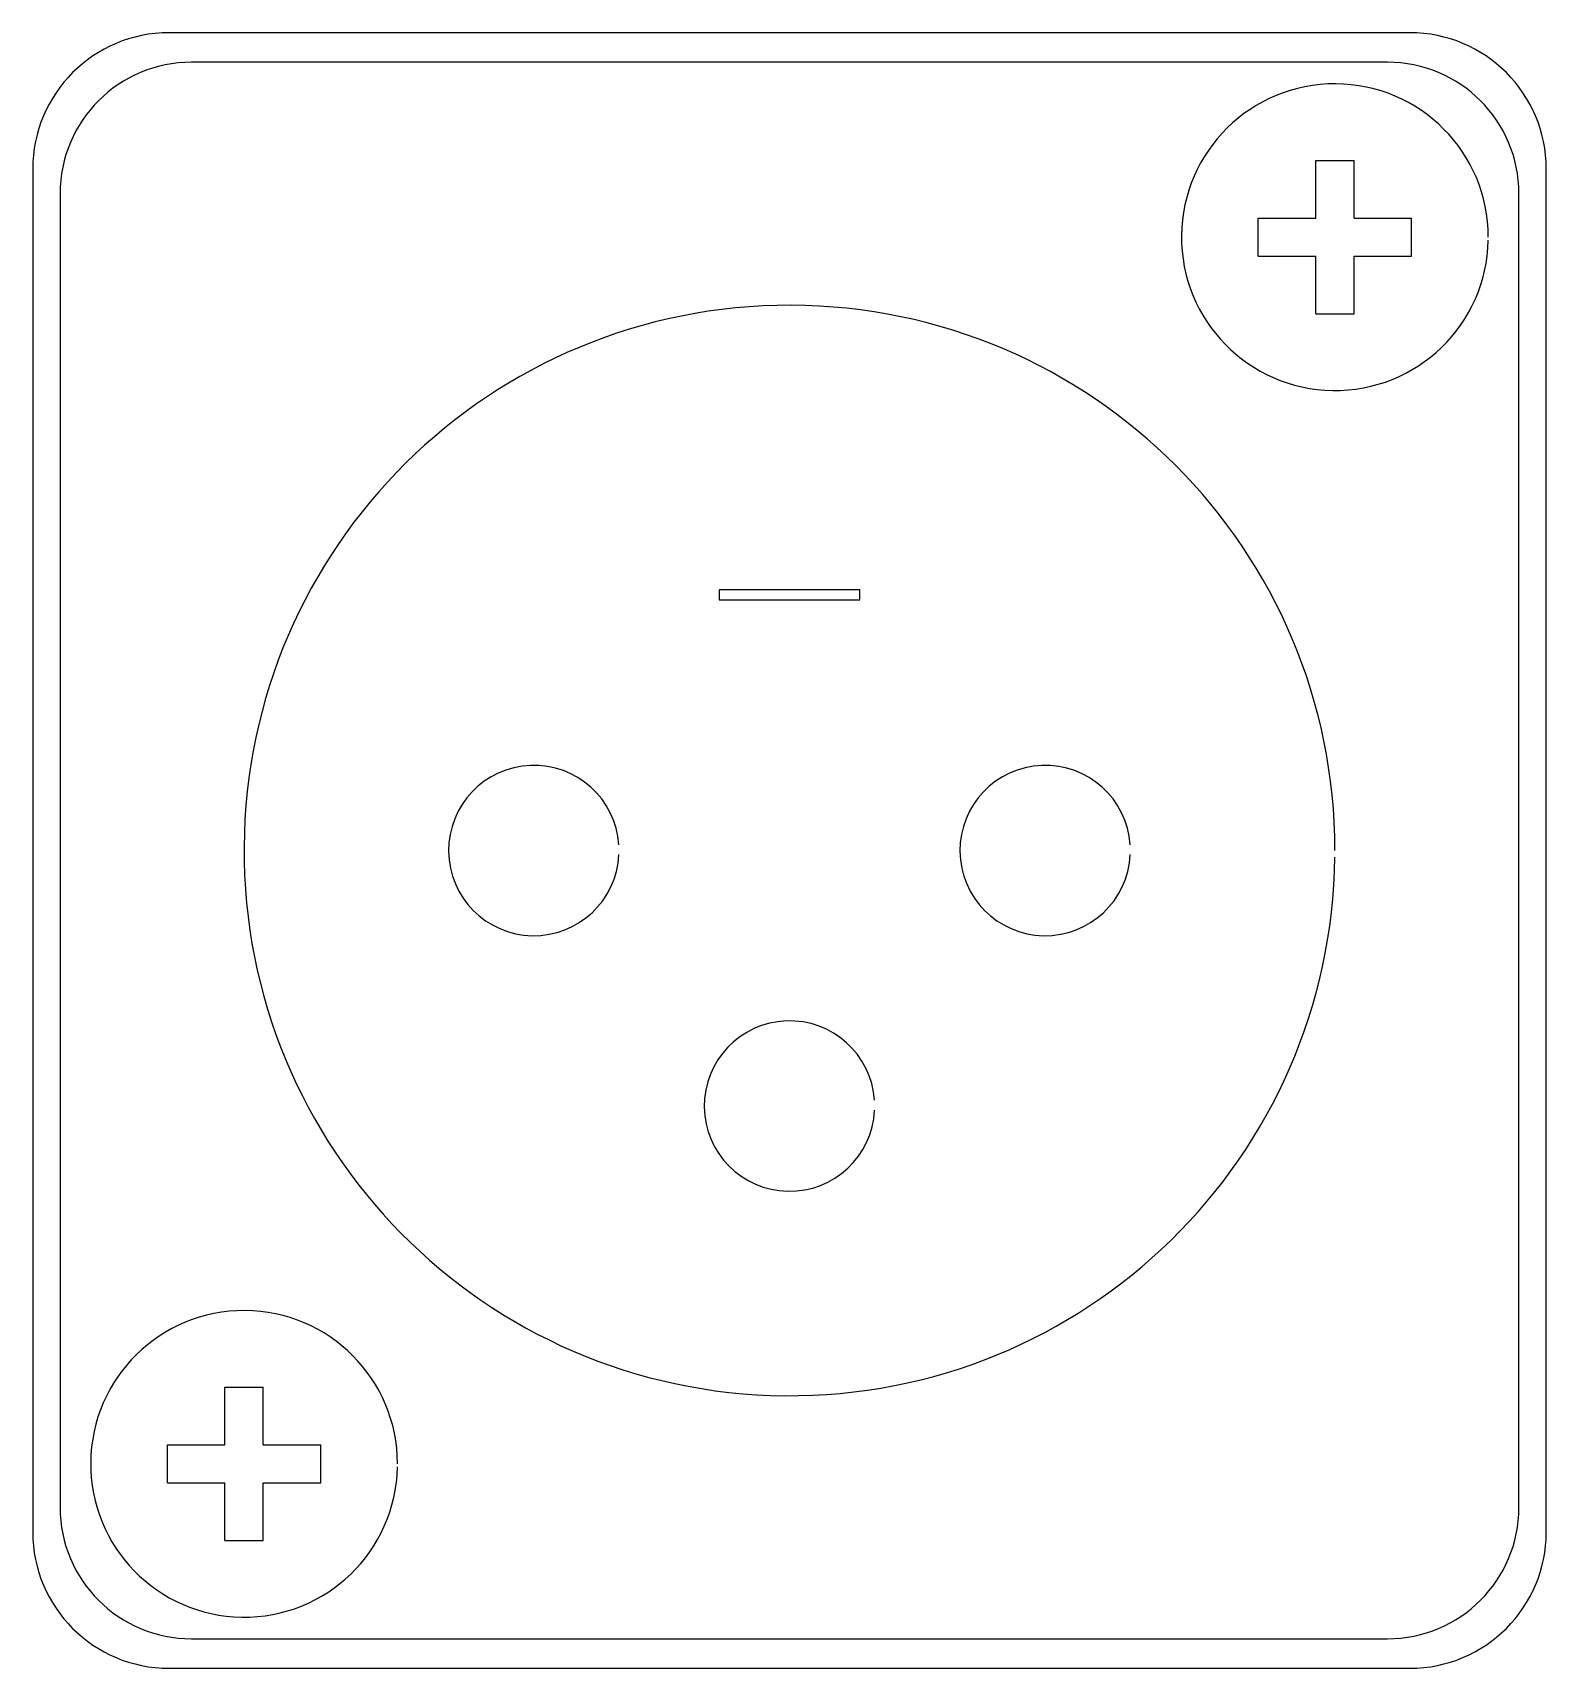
# Model space of a CAD drawing. Extents: x -11.1 to 11.1, y -8.2 to 15.8.
import ezdxf

# ---------------------------------------------------------------- set-up
doc = ezdxf.new("R2010")
doc.units = 0
doc.layers.add('KOMPONENT', color=10, linetype='CONTINUOUS')

msp = doc.modelspace()

# ---------------------------------------------------------------- linework, layer by layer
at = {"layer": 'KOMPONENT', "color": 0}
for p, q in [((9.1, 15.75), (-9.1, 15.75)), ((8.771, 15.317), (-8.771, 15.317)), ((-11.1, 13.75), (-11.1, -6.25)), ((11.1, -6.25), (11.1, 13.75)), ((-10.699, 13.389), (-10.699, -5.889)), ((10.699, -5.889), (10.699, 13.389)), ((-8.771, -7.817), (8.771, -7.817)), ((-9.1, -8.25), (9.1, -8.25))]:
    msp.add_line(p, q, dxfattribs=at)
for points in [[(7.719, 13.875), (8.281, 13.875)], [(7.719, 13.031), (7.719, 13.875)], [(8.281, 13.031), (8.281, 13.875)], [(6.875, 12.469), (6.875, 13.031)], [(6.875, 13.031), (7.719, 13.031)], [(8.281, 13.031), (9.125, 13.031)], [(9.125, 12.469), (9.125, 13.031)], [(6.875, 12.469), (7.719, 12.469)], [(7.719, 11.625), (7.719, 12.469)], [(8.281, 11.625), (8.281, 12.469)], [(8.281, 12.469), (9.125, 12.469)], [(7.719, 11.625), (8.281, 11.625)], [(-8.281, -4.969), (-8.281, -4.125)], [(-8.281, -4.125), (-7.719, -4.125)], [(-7.719, -4.969), (-7.719, -4.125)], [(-9.125, -4.969), (-8.281, -4.969)], [(-9.125, -5.531), (-9.125, -4.969)], [(-7.719, -4.969), (-6.875, -4.969)], [(-6.875, -5.531), (-6.875, -4.969)], [(-9.125, -5.531), (-8.281, -5.531)], [(-8.281, -6.375), (-8.281, -5.531)], [(-7.719, -5.531), (-6.875, -5.531)], [(-7.719, -6.375), (-7.719, -5.531)], [(-8.281, -6.375), (-7.719, -6.375)]]:
    msp.add_lwpolyline(points, dxfattribs=at)
msp.add_lwpolyline([(-1.034, 7.426), (1.034, 7.426), (1.034, 7.574), (-1.034, 7.574)], close=True, dxfattribs=at)
for centre, radius, start, end in [((-9.1, 13.75), 2, 90, 180), ((9.1, 13.75), 2, 0, 90), ((-8.771, 13.389), 1.928, 90, 180), ((8.771, 13.389), 1.928, 0, 90), ((8, 12.75), 2.25, 0, 358.8769), ((0, 3.75), 8, 0, 359.3098), ((-3.75, 3.75), 1.25, 3.871, 357.2298), ((3.75, 3.75), 1.25, 3.871, 357.2298), ((0, 0), 1.25, 3.871, 357.2298), ((-8, -5.25), 2.25, 0, 358.8769), ((-8.771, -5.889), 1.928, 180, 270), ((8.771, -5.889), 1.928, 270, 360), ((-9.1, -6.25), 2, 180, 270), ((9.1, -6.25), 2, 270, 0)]:
    msp.add_arc(centre, radius, start, end, dxfattribs=at)

doc.saveas('drawing.dxf')
